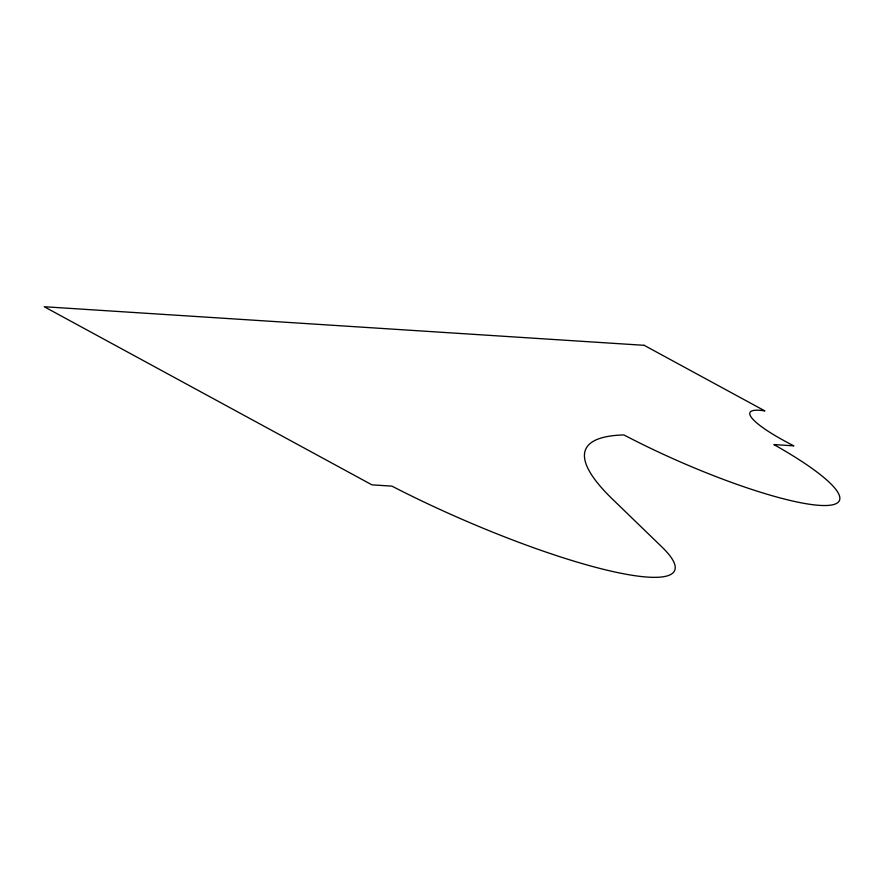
<?xml version="1.0" encoding="UTF-8"?>
<svg xmlns="http://www.w3.org/2000/svg" width="884" height="884" viewBox="0 0 884 884"><rect width="100%" height="100%" fill="white"/><g stroke="black" fill="none" stroke-linecap="round" stroke-linejoin="round"><path stroke-width="1.33" d="M644.149 345.312L44.2 306.726L371.921 484.841L391.91 486.134A219.696 38.531 23.7 0 0 612.402 571.44A219.696 38.531 23.7 0 0 661.95 547.008L612.612 499.272A466.586 81.825 23.7 0 1 623.905 434.928A163.208 28.619 23.7 0 0 819.634 505.372A163.208 28.619 23.7 0 0 773.887 444.564L793.887 445.856A76.753 13.459 23.7 0 1 764.892 410.927L644.149 345.312"/></g></svg>
